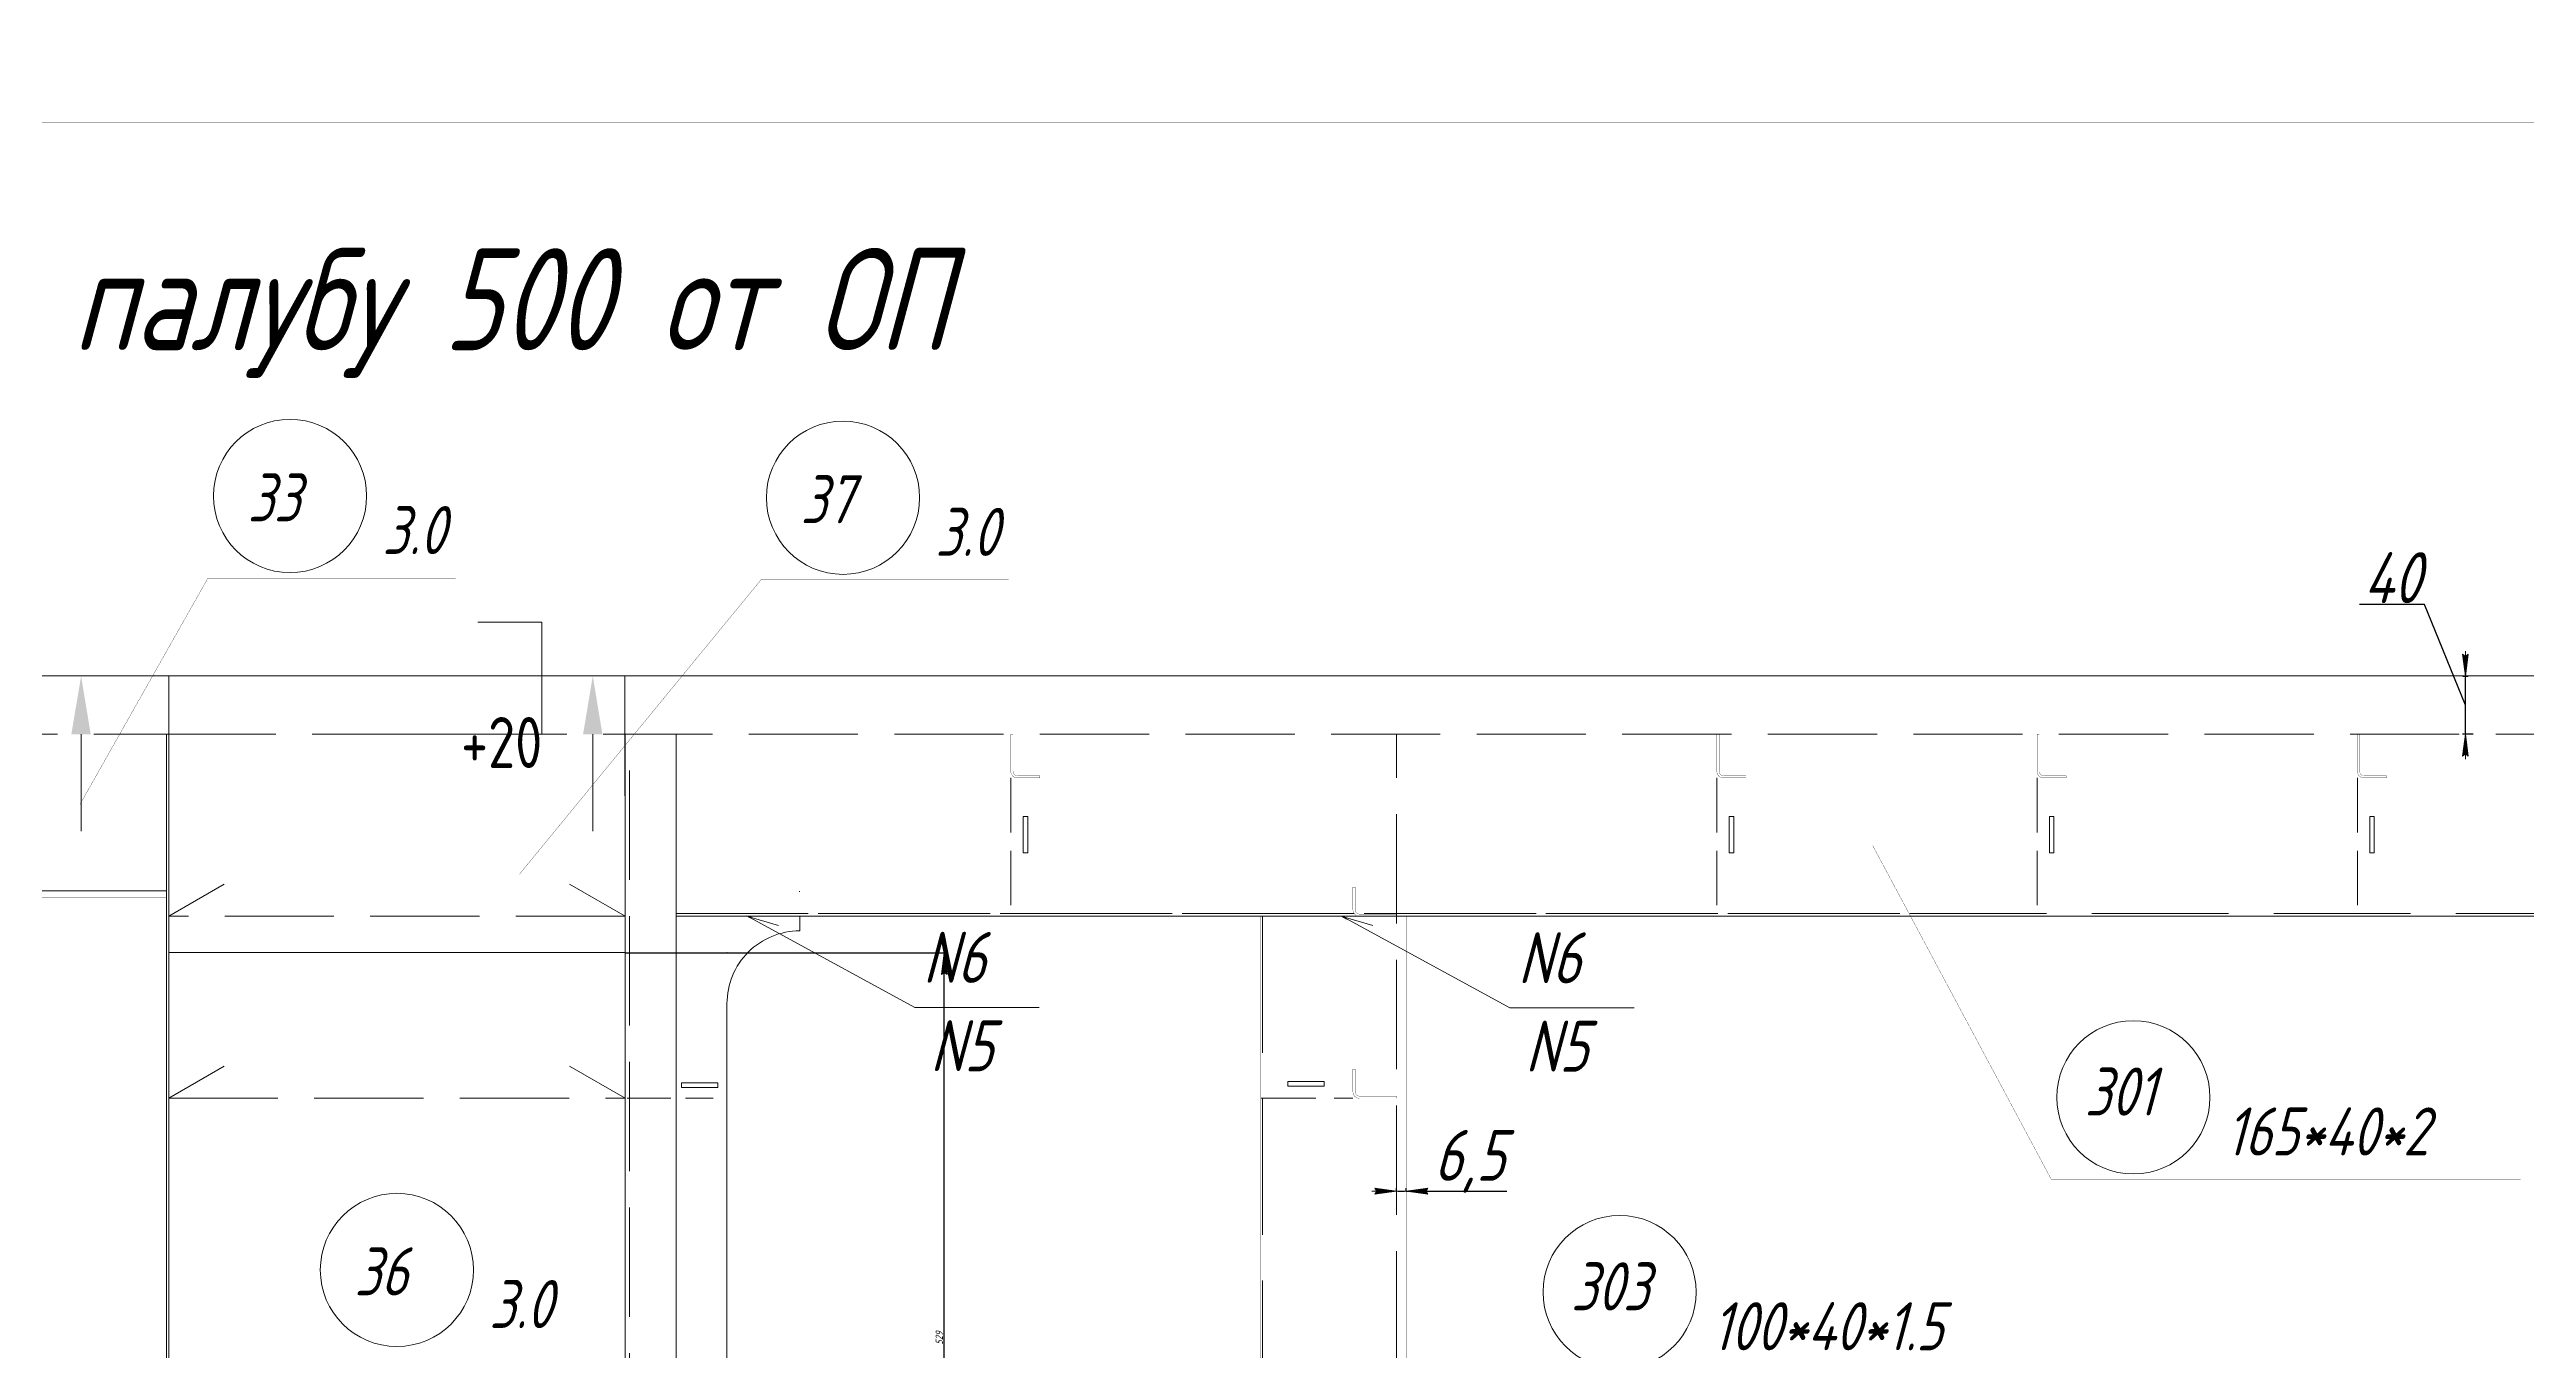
# Model space of a CAD drawing. Header units: millimetres. Extents: x 77380 to 135900, y -26587 to 17301.
# Drawn here: x 97703 to 99405, y 3181 to 4074 of the extents above; entities that cross this region are included whole.
import ezdxf

# ---------------------------------------------------------------- set-up
doc = ezdxf.new("R2010")
doc.units = ezdxf.units.MM
for name, pattern in [('K5LT32768', [0]), ('K5LT32772', [0]), ('K5LT32773', [50, 37.5, -12.5]), ('K5LT32777', [0]), ('K5LT32780', [0]), ('K5LT32782', [50, 37.5, -12.5]), ('K5LT32783', [100, 75, -25]), ('K5LT32785', [200, 125, -25, 25, -25]), ('K5LT32786', [100, 75, -25]), ('K5LT32792', [0]), ('K5LT32816', [40, 30, -10]), ('K5LT32817', [125, 93.75, -31.25]), ('K5LT32831', [0]), ('K5LT32835', [0]), ('K5LT_THIN', [0])]:
    doc.linetypes.add(name, pattern=pattern)
doc.layers.add('4001', color=7, linetype='Continuous')
doc.styles.add('KDIMTEXTSTYLE', font='GOST_AU.SHX', dxfattribs={"width": 0.96, "oblique": 15, "height": 5})
doc.styles.add('KTEXTSTYLE', font='GOST_AU.SHX', dxfattribs={"width": 0.96, "height": 5})
doc.dimstyles.new('KDIMSTYLE (1.00)', dxfattribs={"dimtxt": 5, "dimasz": 1, "dimexe": 2, "dimexo": 0, "dimgap": 1, "dimtad": 1, "dimtxsty": 'KDIMTEXTSTYLE', "dimsah": 1, "dimcen": 0, "dimdle": 1, "dimadec": 0, "dimazin": 0, "dimtfac": 0.667, "dimtmove": 0, "dimatfit": 3, "dimfxl": 1, "dimtvp": 1, "dimtolj": 1, "dimtzin": 0, "dimarcsym": 0})

# ---------------------------------------------------------------- blocks, each defined once
blk = doc.blocks.new('KDIMARROW_02')
blk.add_hatch(color=0).paths.add_polyline_path([(13.5, 0), (15, 2), (0, 0), (15, -2)])
at = {"color": 0, "linetype": 'K5LT_THIN', "lineweight": 18}
for p, q in [((15, 2), (0, 0)), ((0, 0), (15, -2)), ((0, 0), (17, 0)), ((13.5, 0), (15, 2)), ((15, -2), (13.5, 0))]:
    blk.add_line(p, q, dxfattribs=at)
at = {"layer": '4001', "color": 0, "linetype": 'K5LT_THIN', "lineweight": 18}
blk.add_line((0, 0), (-1, 0), dxfattribs=at)
blk = doc.blocks.new('D66')
at = {"color": 0, "lineweight": -2}
for p, q in [((98628.6, 3290.6), (98628.6, 3292.6)), ((98629.6, 3290.6), (98634.1, 3290.6)), ((98635.1, 3290.6), (98635.1, 3292.6)), ((98635.1, 3290.6), (98704.4, 3290.6))]:
    blk.add_line(p, q, dxfattribs=at)
at = {"layer": 'Defpoints', "color": 0, "lineweight": 100}
for p in [(98628.6, 3290.6), (98635.1, 3290.6), (98635.1, 3290.6)]:
    blk.add_point(p, dxfattribs=at)
at = {"color": 0, "lineweight": -2, "rotation": 180}
blk.add_blockref('KDIMARROW_02', (98628.6, 3290.6), dxfattribs=at)
at = {"color": 0, "lineweight": -2}
blk.add_blockref('KDIMARROW_02', (98635.1, 3290.6), dxfattribs=at)
at = {"color": 7, "insert": (98678.6, 3311.1), "char_height": 5, "attachment_point": 5, "style": 'KDIMTEXTSTYLE'}
blk.add_mtext('\\A1;\\H35.0;\\W0.965;\\Q15;\\Q15;6,5\\H35.0;\\W0.965;\\Q15;', dxfattribs=at)
blk = doc.blocks.new('D67')
at = {"color": 0, "lineweight": -2}
for p, q in [((99334.8, 3693.3), (99290, 3693.3)), ((99362.8, 3624.3), (99334.8, 3693.3)), ((99361, 3644.3), (99364.8, 3644.3)), ((99362.8, 3605.3), (99362.8, 3643.3)), ((99368.2, 3604.3), (99360.8, 3604.3))]:
    blk.add_line(p, q, dxfattribs=at)
at = {"layer": 'Defpoints', "color": 0, "lineweight": 100}
for p in [(99361, 3644.3), (99362.8, 3644.3), (99368.2, 3604.3)]:
    blk.add_point(p, dxfattribs=at)
at = {"color": 0, "lineweight": -2}
for p, rotation in [((99362.8, 3644.3), 90), ((99362.8, 3604.3), 270)]:
    blk.add_blockref('KDIMARROW_02', p, dxfattribs=dict(at, rotation=rotation))
at = {"color": 7, "insert": (99312.4, 3711.8), "char_height": 5, "attachment_point": 5, "style": 'KDIMTEXTSTYLE'}
blk.add_mtext('\\A1;\\H35.0;\\W0.965;\\Q15;\\H35.0;\\W0.965;\\Q15;\\Q15;40', dxfattribs=at)
blk = doc.blocks.new('U354')
blk.add_hatch(color=7).paths.add_polyline_path([(97186.5, 18234.3), (97173.2, 18234.3), (97179.9, 18274.3)])
at = {"color": 7, "linetype": 'K5LT32831', "lineweight": 9}
blk.add_line((97179.9, 18234.3), (97179.9, 18167.8), dxfattribs=at)
blk = doc.blocks.new('U355')
blk.add_hatch(color=7).paths.add_polyline_path([(97538, 18234.3), (97524.7, 18234.3), (97531.4, 18274.3)])
at = {"color": 7, "linetype": 'K5LT32831', "lineweight": 9}
blk.add_line((97531.4, 18234.3), (97531.4, 18167.8), dxfattribs=at)
blk = doc.blocks.new('U406')
at = {"color": 7, "linetype": 'K5LT32835', "lineweight": 18}
for p, q in [((98045.9, 18109.3), (98045.9, 18109.3)), ((98046, 18109.3), (98046, 18109.2)), ((98046.1, 18109.2), (98046, 18109.2)), ((98046, 18109.2), (98046.1, 18109.2)), ((98046.2, 18109.2), (98046.1, 18109.2)), ((98046.1, 18109.2), (98046.1, 18109.2)), ((98046.3, 18109.2), (98046.2, 18109.1)), ((98046.2, 18109.2), (98046.2, 18109.1)), ((98046.4, 18109.1), (98046.2, 18109.1)), ((98046.3, 18109.2), (98046.3, 18109.1)), ((98046.5, 18109.1), (98046.3, 18109)), ((98046.3, 18109.1), (98046.4, 18109)), ((98046.6, 18109.1), (98046.4, 18109)), ((98046.4, 18109.1), (98046.4, 18109)), ((98046.5, 18109.1), (98046.6, 18108.9)), ((98046.5, 18109.1), (98046.5, 18108.9)), ((98046.7, 18109), (98046.5, 18109)), ((98046.6, 18109.1), (98046.7, 18108.8)), ((98046.9, 18109), (98046.6, 18108.9)), ((98046.8, 18109), (98046.6, 18108.9)), ((98046.7, 18109), (98046.8, 18108.8)), ((98047, 18108.9), (98046.7, 18108.8)), ((98046.8, 18109), (98046.9, 18108.7)), ((98046.8, 18109), (98046.8, 18108.8)), ((98047.1, 18108.9), (98046.8, 18108.8)), ((98046.9, 18109), (98047, 18108.7)), ((98047.3, 18108.9), (98046.9, 18108.7)), ((98047, 18108.9), (98047.1, 18108.6)), ((98047.5, 18108.8), (98047, 18108.7)), ((98047.4, 18108.8), (98047, 18108.7)), ((98047.1, 18108.9), (98047.2, 18108.5)), ((98047.1, 18108.9), (98047.2, 18108.6)), ((98047.6, 18108.8), (98047.1, 18108.6)), ((98047.2, 18108.9), (98047.3, 18108.5)), ((98047.7, 18108.7), (98047.2, 18108.6)), ((98047.3, 18108.8), (98047.4, 18108.5)), ((98047.9, 18108.7), (98047.3, 18108.5)), ((98047.8, 18108.7), (98047.3, 18108.5)), ((98047.4, 18108.8), (98047.5, 18108.4)), ((98047.4, 18108.8), (98047.5, 18108.4)), ((98048, 18108.6), (98047.4, 18108.4)), ((98047.5, 18108.8), (98047.6, 18108.3)), ((98048.1, 18108.6), (98047.5, 18108.4)), ((98047.6, 18108.8), (98047.7, 18108.3)), ((98047.6, 18108.7), (98047.8, 18108.2)), ((98048.2, 18108.5), (98047.6, 18108.4)), ((98047.7, 18108.7), (98047.9, 18108.2)), ((98048.5, 18108.5), (98047.7, 18108.3)), ((98048.3, 18108.5), (98047.7, 18108.3)), ((98047.8, 18108.7), (98047.9, 18108.2)), ((98048.6, 18108.4), (98047.8, 18108.2)), ((98047.9, 18108.7), (98048, 18108.1)), ((98047.9, 18108.6), (98048.1, 18108.1)), ((98048.7, 18108.4), (98047.9, 18108.2)), ((98048, 18108.6), (98048.2, 18108)), ((98048.8, 18108.4), (98048, 18108.1)), ((98048.1, 18108.6), (98048.3, 18108)), ((98048.8, 18108.3), (98048.1, 18108.1)), ((98048.7, 18108.2), (98048.1, 18108.1)), ((98048.2, 18108.6), (98048.4, 18107.9)), ((98048.2, 18108.6), (98048.3, 18107.9)), ((98048.7, 18108.2), (98048.2, 18108)), ((98048.3, 18108.5), (98048.5, 18107.9)), ((98048.7, 18108.1), (98048.3, 18108)), ((98048.4, 18108.5), (98048.6, 18108)), ((98048.4, 18108.5), (98048.6, 18107.9)), ((98048.6, 18108), (98048.4, 18107.9)), ((98048.5, 18108.5), (98048.6, 18108)), ((98048.6, 18107.9), (98048.5, 18107.9)), ((98048.5, 18107.8), (98048.5, 18107.8)), ((98048.6, 18108.4), (98048.7, 18108.1)), ((98048.7, 18108.4), (98048.8, 18108.3)), ((98048.7, 18108.4), (98048.7, 18108.2)), ((98048.8, 18108.4), (98048.8, 18108.4))]:
    blk.add_line(p, q, dxfattribs=at)
at = {"color": 7, "linetype": 'K5LT_THIN', "lineweight": 18}
for p, q in [((98045.9, 18109.3), (98049.4, 18107.4)), ((98161.3, 18046.4), (98045.9, 18109.3))]:
    blk.add_line(p, q, dxfattribs=at)
at = {"color": 7, "linetype": 'K5LT32835', "const_width": 0.18}
blk.add_lwpolyline([(98048.5, 18107.8), (98045.9, 18109.3), (98048.8, 18108.4)], close=True, dxfattribs=at)
blk = doc.blocks.new('U442')
at = {"color": 7, "linetype": 'K5LT32835', "lineweight": 18}
for p, q in [((97637.3, 18109.6), (97637.2, 18109.6)), ((97637.3, 18109.6), (97637.3, 18109.5)), ((97637.4, 18109.5), (97637.3, 18109.5)), ((97637.5, 18109.5), (97637.4, 18109.5)), ((97637.4, 18109.5), (97637.4, 18109.5)), ((97637.4, 18109.5), (97637.4, 18109.5)), ((97637.6, 18109.5), (97637.5, 18109.4)), ((97637.5, 18109.5), (97637.5, 18109.4)), ((97637.6, 18109.5), (97637.6, 18109.4)), ((97637.8, 18109.4), (97637.6, 18109.3)), ((97637.7, 18109.4), (97637.6, 18109.4)), ((97637.6, 18109.4), (97637.7, 18109.3)), ((97637.9, 18109.4), (97637.7, 18109.3)), ((97637.7, 18109.4), (97637.8, 18109.3)), ((97637.8, 18109.4), (97637.8, 18109.2)), ((97638, 18109.3), (97637.8, 18109.3)), ((97637.9, 18109.4), (97638, 18109.2)), ((97637.9, 18109.4), (97637.9, 18109.2)), ((97638.1, 18109.3), (97637.9, 18109.2)), ((97638.2, 18109.3), (97638, 18109.2)), ((97638, 18109.3), (97638.1, 18109.1)), ((97638.3, 18109.2), (97638, 18109.1)), ((97638.1, 18109.3), (97638.2, 18109.1)), ((97638.5, 18109.2), (97638.1, 18109.1)), ((97638.2, 18109.3), (97638.3, 18109)), ((97638.2, 18109.3), (97638.2, 18109)), ((97638.6, 18109.2), (97638.2, 18109)), ((97638.3, 18109.2), (97638.4, 18108.9)), ((97638.8, 18109.1), (97638.3, 18109)), ((97638.7, 18109.1), (97638.3, 18109)), ((97638.4, 18109.2), (97638.5, 18108.9)), ((97638.4, 18109.2), (97638.5, 18108.9)), ((97638.9, 18109.1), (97638.4, 18108.9)), ((97638.5, 18109.2), (97638.6, 18108.8)), ((97639, 18109), (97638.5, 18108.9)), ((97638.6, 18109.2), (97638.7, 18108.8)), ((97639.1, 18109), (97638.6, 18108.8)), ((97638.7, 18109.1), (97638.9, 18108.7)), ((97638.7, 18109.1), (97638.8, 18108.7)), ((97639.2, 18109), (97638.7, 18108.8)), ((97639.3, 18108.9), (97638.7, 18108.7)), ((97638.8, 18109.1), (97638.9, 18108.6)), ((97639.4, 18108.9), (97638.8, 18108.7)), ((97638.9, 18109.1), (97639, 18108.6)), ((97639.6, 18108.9), (97638.9, 18108.7)), ((97639, 18109), (97639.2, 18108.5)), ((97639, 18109), (97639.1, 18108.6)), ((97639.7, 18108.8), (97639, 18108.6)), ((97639.1, 18109), (97639.3, 18108.5)), ((97639.9, 18108.8), (97639.1, 18108.5)), ((97639.8, 18108.8), (97639.1, 18108.6)), ((97639.2, 18109), (97639.3, 18108.4)), ((97639.2, 18108.9), (97639.4, 18108.4)), ((97640, 18108.7), (97639.2, 18108.5)), ((97639.3, 18108.9), (97639.5, 18108.3)), ((97640.1, 18108.7), (97639.3, 18108.4)), ((97639.4, 18108.9), (97639.6, 18108.3)), ((97640.1, 18108.6), (97639.4, 18108.4)), ((97639.5, 18108.9), (97639.7, 18108.2)), ((97639.5, 18108.9), (97639.7, 18108.3)), ((97640, 18108.5), (97639.5, 18108.3)), ((97640.1, 18108.5), (97639.5, 18108.4)), ((97639.6, 18108.8), (97639.8, 18108.2)), ((97640, 18108.4), (97639.6, 18108.3)), ((97639.7, 18108.8), (97639.9, 18108.2)), ((97639.9, 18108.3), (97639.7, 18108.2)), ((97639.8, 18108.8), (97640, 18108.3)), ((97639.8, 18108.8), (97639.9, 18108.3)), ((97639.9, 18108.2), (97639.8, 18108.2)), ((97639.8, 18108.1), (97639.8, 18108.1)), ((97639.9, 18108.7), (97640, 18108.4)), ((97640, 18108.7), (97640.1, 18108.6)), ((97640, 18108.7), (97640, 18108.5)), ((97640.1, 18108.7), (97640.1, 18108.7))]:
    blk.add_line(p, q, dxfattribs=at)
at = {"color": 7, "linetype": 'K5LT_THIN', "lineweight": 18}
for p, q in [((97637.2, 18109.6), (97640.7, 18107.7)), ((97752.7, 18046.7), (97637.2, 18109.6))]:
    blk.add_line(p, q, dxfattribs=at)
at = {"color": 7, "linetype": 'K5LT32835', "const_width": 0.18}
blk.add_lwpolyline([(97639.8, 18108.1), (97637.2, 18109.6), (97640.1, 18108.7)], close=True, dxfattribs=at)
blk = doc.blocks.new('U444')
at = {"color": 7, "linetype": 'K5LT32780', "const_width": 0.18}
for points in [[(93305.3, 12764.4), (101715.3, 12764.4), (101715.3, 18704.4), (93305.3, 18704.4)], [(93505.3, 12814.4), (101665.3, 12814.4), (101665.3, 18654.4), (93505.3, 18654.4)]]:
    blk.add_lwpolyline(points, close=True, dxfattribs=at)
blk = doc.blocks.new('KDIMARROW_01')
blk.add_hatch(color=0).paths.add_polyline_path([(0, 0), (-15, 2), (-13.5, 0), (-15, -2)])
at = {"color": 0, "linetype": 'K5LT_THIN', "lineweight": 18}
for p, q in [((-13.5, 0), (-15, 2)), ((-15, 2), (0, 0)), ((0, 0), (-15, -2)), ((-15, -2), (-13.5, 0))]:
    blk.add_line(p, q, dxfattribs=at)
at = {"layer": '4001', "color": 0, "linetype": 'K5LT_THIN', "lineweight": 18}
blk.add_line((0, 0), (-1, 0), dxfattribs=at)
blk = doc.blocks.new('*D589')
at = {"color": 0, "lineweight": -2}
for p, q in [((98098.6, 3454.3), (98319.9, 3454.3)), ((98317.9, 2926.3), (98317.9, 3453.3)), ((98098.6, 2925.3), (98319.9, 2925.3))]:
    blk.add_line(p, q, dxfattribs=at)
at = {"layer": 'Defpoints', "color": 0, "lineweight": 100}
for p in [(98098.6, 3454.3), (98317.9, 3454.3), (98098.6, 2925.3)]:
    blk.add_point(p, dxfattribs=at)
at = {"color": 0, "lineweight": -2}
for p, rotation in [((98317.9, 3454.3), 90), ((98317.9, 2925.3), 270)]:
    blk.add_blockref('KDIMARROW_01', p, dxfattribs=dict(at, rotation=rotation))
at = {"color": 7, "insert": (98314.4, 3189.8), "char_height": 5, "attachment_point": 5, "rotation": 90, "style": 'KDIMTEXTSTYLE'}
blk.add_mtext('\\A1;529', dxfattribs=at)

msp = doc.modelspace()

# ---------------------------------------------------------------- linework, layer by layer
at = {"color": 1, "linetype": 'K5LT32772', "lineweight": 18, "true_color": 0xff0000}
for p, q in [((98041.414, 3681.247), (97997.383, 3681.247)), ((98041.414, 3681.247), (97997.383, 3681.247)), ((98041.414, 3604.925), (98041.414, 3681.247)), ((98041.414, 3604.925), (98041.414, 3681.247))]:
    msp.add_line(p, q, dxfattribs=at)
at = {"color": 3, "linetype": 'K5LT32768', "lineweight": 18, "true_color": 0x00ff00}
for p, q in [((97785.122, 3644.337), (97398.623, 3644.337)), ((97785.122, 3644.337), (97785.122, 3454.338)), ((98218.623, 3644.337), (97785.122, 3644.337)), ((97785.122, 3644.337), (97785.122, 3454.338)), ((98218.623, 3644.337), (97785.122, 3644.337)), ((100699.982, 3644.338), (98098.461, 3644.338)), ((98098.461, 3644.338), (98098.623, 3479.338)), ((98974.382, 3644.338), (98098.461, 3644.338)), ((98098.461, 3644.338), (98098.623, 3479.338)), ((100699.982, 3644.337), (98218.623, 3644.337)), ((98974.382, 3644.337), (98218.623, 3644.337)), ((97783.622, 1404.338), (97783.622, 3604.338)), ((97783.622, 1404.338), (97783.622, 3604.338)), ((97785.122, 1404.338), (97785.122, 3604.338)), ((97785.122, 1404.338), (97785.122, 3604.338)), ((97400.123, 3496.838), (97783.622, 3496.838)), ((98133.623, 3479.338), (100699.982, 3479.338)), ((98133.623, 3479.338), (98974.382, 3479.338)), ((97785.122, 3454.338), (98098.623, 3454.338)), ((97785.122, 3454.338), (98098.623, 3454.338)), ((97785.122, 2925.339), (97785.122, 3454.338)), ((97785.122, 3454.338), (98098.623, 3454.338)), ((97785.122, 3454.338), (98098.623, 3454.338)), ((97785.122, 2925.339), (97785.122, 3454.338)), ((98168.623, 3454.338), (98168.766, 3454.338)), ((98168.623, 3454.338), (98168.766, 3454.338)), ((98168.623, 3419.49), (98168.623, 2925.339)), ((98168.623, 3419.49), (98168.623, 2925.339))]:
    msp.add_line(p, q, dxfattribs=at)
at = {"color": 1, "linetype": 'K5LT32785', "lineweight": 18, "true_color": 0xff0000}
for p, q in [((97133.622, 3604.338), (98100.123, 3604.338)), ((97823.275, 3501.368), (97785.122, 3479.338)), ((97823.275, 3501.368), (97785.122, 3479.338)), ((98060.47, 3501.368), (98098.623, 3479.338)), ((98060.47, 3501.368), (98098.623, 3479.338)), ((97823.275, 3376.368), (97785.122, 3354.338)), ((97823.275, 3376.368), (97785.122, 3354.338)), ((98060.47, 3376.368), (98098.623, 3354.338)), ((98060.47, 3376.368), (98098.623, 3354.338))]:
    msp.add_line(p, q, dxfattribs=at)
at = {"color": 6, "linetype": 'K5LT32783', "lineweight": 18, "true_color": 0xff00ff}
for p, q in [((97783.622, 3604.338), (100699.982, 3604.338)), ((97783.622, 3604.338), (98974.382, 3604.338)), ((98101.623, 1404.338), (98101.623, 3604.338)), ((98101.623, 1404.338), (98101.623, 3604.338)), ((98628.622, 2874.338), (98628.622, 3604.338))]:
    msp.add_line(p, q, dxfattribs=at)
at = {"color": 7, "linetype": 'K5LT_THIN', "lineweight": 18}
for p, q in [((98098.623, 1404.338), (98098.623, 3604.338)), ((98098.623, 1404.338), (98098.623, 3604.338)), ((98133.623, 3604.338), (98133.623, 1404.338)), ((98133.623, 3604.338), (98133.623, 1404.338)), ((98182.998, 3479.166), (98204.104, 3472.957)), ((98182.998, 3479.166), (98204.104, 3472.957)), ((98591.254, 3479.096), (98612.392, 3472.997)), ((98591.254, 3479.096), (98612.392, 3472.997))]:
    msp.add_line(p, q, dxfattribs=at)
at = {"color": 2, "linetype": 'K5LT32782', "lineweight": 18, "true_color": 0xffff00}
for p, q in [((98363.622, 3574.338), (98363.622, 3481.338)), ((98363.622, 3574.338), (98363.622, 3481.338)), ((98848.623, 3574.338), (98848.623, 3481.338)), ((98848.623, 3574.338), (98848.623, 3481.338)), ((99068.622, 3574.338), (99068.622, 3481.338)), ((99288.623, 3574.338), (99288.623, 3481.338)), ((98375.188, 3547.862), (98372.057, 3547.862)), ((98372.057, 3547.862), (98372.057, 3522.813)), ((98375.188, 3547.862), (98372.057, 3547.862)), ((98372.057, 3547.862), (98372.057, 3522.813)), ((98375.188, 3522.813), (98375.188, 3547.862)), ((98375.188, 3522.813), (98375.188, 3547.862)), ((98860.188, 3547.862), (98857.057, 3547.862)), ((98857.057, 3547.862), (98857.057, 3522.813)), ((98860.188, 3547.862), (98857.057, 3547.862)), ((98857.057, 3547.862), (98857.057, 3522.813)), ((98860.188, 3522.813), (98860.188, 3547.862)), ((98860.188, 3522.813), (98860.188, 3547.862)), ((99080.188, 3547.862), (99077.057, 3547.862)), ((99077.057, 3547.862), (99077.057, 3522.813)), ((99080.188, 3522.813), (99080.188, 3547.862)), ((99300.188, 3547.862), (99297.057, 3547.862)), ((99297.057, 3547.862), (99297.057, 3522.813)), ((99300.188, 3522.813), (99300.188, 3547.862)), ((98372.057, 3522.813), (98375.188, 3522.813)), ((98372.057, 3522.813), (98375.188, 3522.813)), ((98857.057, 3522.813), (98860.188, 3522.813)), ((98857.057, 3522.813), (98860.188, 3522.813)), ((99077.057, 3522.813), (99080.188, 3522.813)), ((99297.057, 3522.813), (99300.188, 3522.813)), ((98535.622, 3354.338), (98598.623, 3354.338)), ((98535.622, 3354.338), (98598.623, 3354.338)), ((98578.847, 3365.904), (98553.798, 3365.904)), ((98553.798, 3365.904), (98553.798, 3362.773)), ((98578.847, 3365.904), (98553.798, 3365.904)), ((98553.798, 3365.904), (98553.798, 3362.773)), ((98553.798, 3362.773), (98578.847, 3362.773)), ((98553.798, 3362.773), (98578.847, 3362.773)), ((98578.847, 3362.773), (98578.847, 3365.904)), ((98578.847, 3362.773), (98578.847, 3365.904))]:
    msp.add_line(p, q, dxfattribs=at)
at = {"color": 3, "linetype": 'K5LT32777', "lineweight": 18, "true_color": 0x00ff00}
msp.add_line((98218.123, 3496.338), (98218.623, 3496.338), dxfattribs=at)
msp.add_line((98218.123, 3496.338), (98218.623, 3496.338), dxfattribs=at)
at = {"color": 1, "linetype": 'K5LT32786', "lineweight": 18, "true_color": 0xff0000}
for p, q in [((98098.623, 3479.338), (97785.122, 3479.338)), ((98098.623, 3479.338), (97785.122, 3479.338)), ((97785.122, 3354.338), (98098.623, 3354.338)), ((97785.122, 3354.338), (98098.623, 3354.338))]:
    msp.add_line(p, q, dxfattribs=at)
at = {"color": 3, "linetype": 'K5LT32817', "lineweight": 18, "true_color": 0x00ff00}
for p, q in [((98098.623, 3481.338), (98098.621, 3481.338)), ((98098.623, 3481.338), (98098.621, 3481.338)), ((100699.982, 3481.338), (98133.623, 3481.338)), ((98974.382, 3481.338), (98133.623, 3481.338)), ((98536.568, 3479.338), (98536.568, 2824.744))]:
    msp.add_line(p, q, dxfattribs=at)
at = {"color": 1, "linetype": 'K5LT32773', "lineweight": 18, "true_color": 0xff0000}
msp.add_line((98218.622, 3469.338), (98218.622, 3479.338), dxfattribs=at)
msp.add_line((98218.622, 3469.338), (98218.622, 3479.338), dxfattribs=at)
at = {"color": 7, "linetype": 'K5LT32780', "lineweight": 18}
for p, q in [((98297.703, 3416.728), (98383.021, 3416.728)), ((98297.703, 3416.728), (98383.021, 3416.728)), ((98706.389, 3416.424), (98791.707, 3416.424)), ((98706.389, 3416.424), (98791.707, 3416.424))]:
    msp.add_line(p, q, dxfattribs=at)
at = {"color": 2, "linetype": 'K5LT32816', "lineweight": 18, "true_color": 0xffff00}
for p, q in [((98100.123, 3354.338), (98159.123, 3354.338)), ((98100.123, 3354.338), (98159.123, 3354.338)), ((98162.347, 3364.903), (98137.298, 3364.903)), ((98137.298, 3364.903), (98137.298, 3361.772)), ((98162.347, 3364.903), (98137.298, 3364.903)), ((98137.298, 3364.903), (98137.298, 3361.772)), ((98137.298, 3361.772), (98162.347, 3361.772)), ((98137.298, 3361.772), (98162.347, 3361.772)), ((98162.347, 3361.772), (98162.347, 3364.903)), ((98162.347, 3361.772), (98162.347, 3364.903))]:
    msp.add_line(p, q, dxfattribs=at)
at = {"color": 1, "linetype": 'K5LT32772', "true_color": 0xff0000, "const_width": 0.18}
for points in [[(97724.188, 3556.181), (97812.1, 3711.561), (97982.206, 3711.561)], [(98025.939, 3508.077), (98191.972, 3710.328), (98362.079, 3710.328)], [(98025.939, 3508.077), (98191.972, 3710.328), (98362.079, 3710.328)], [(98955.684, 3527.838), (99078.359, 3298.628), (99400.79, 3298.628)]]:
    msp.add_lwpolyline(points, dxfattribs=at)
at = {"color": 3, "linetype": 'K5LT32768', "true_color": 0x00ff00, "const_width": 0.18}
for points in [[(97783.622, 3496.838), (97783.622, 3604.338), (97785.122, 3604.338), (97785.122, 3644.337)], [(97783.622, 3496.838), (97783.622, 3604.338), (97785.122, 3604.338), (97785.122, 3644.337)], [(97783.622, 3491.992), (97400.123, 3491.992), (97400.123, 3496.838), (97783.622, 3496.838)], [(98535.068, 3479.338), (98535.068, 2823.993)], [(98635.122, 2876.368), (98635.122, 3479.338)]]:
    msp.add_lwpolyline(points, dxfattribs=at)
at = {"color": 5, "linetype": 'K5LT32792', "true_color": 0x0000ff, "const_width": 0.18}
for points in [[(98365.122, 3604.338), (98363.622, 3604.338), (98363.622, 3578.838, 0.41421356), (98368.122, 3574.338), (98383.622, 3574.338), (98383.622, 3575.838), (98368.122, 3575.838, -0.41421356), (98365.122, 3578.838)], [(98365.122, 3604.338), (98363.622, 3604.338), (98363.622, 3578.838, 0.41421356), (98368.122, 3574.338), (98383.622, 3574.338), (98383.622, 3575.838), (98368.122, 3575.838, -0.41421356), (98365.122, 3578.838)], [(98850.123, 3604.338), (98848.623, 3604.338), (98848.623, 3578.838, 0.41421356), (98853.123, 3574.338), (98868.623, 3574.338), (98868.623, 3575.838), (98853.123, 3575.838, -0.41421356), (98850.123, 3578.838)], [(98850.123, 3604.338), (98848.623, 3604.338), (98848.623, 3578.838, 0.41421356), (98853.123, 3574.338), (98868.623, 3574.338), (98868.623, 3575.838), (98853.123, 3575.838, -0.41421356), (98850.123, 3578.838)], [(99070.122, 3604.338), (99068.622, 3604.338), (99068.622, 3578.838, 0.41421356), (99073.122, 3574.338), (99088.622, 3574.338), (99088.622, 3575.838), (99073.122, 3575.838, -0.41421356), (99070.122, 3578.838)], [(99290.123, 3604.338), (99288.623, 3604.338), (99288.623, 3578.838, 0.41421356), (99293.123, 3574.338), (99308.623, 3574.338), (99308.623, 3575.838), (99293.123, 3575.838, -0.41421356), (99290.123, 3578.838)], [(98628.622, 3480.838), (98628.622, 3479.338), (98603.122, 3479.338, -0.41421356), (98598.622, 3483.838), (98598.622, 3499.338), (98600.122, 3499.338), (98600.122, 3483.838, 0.41421356), (98603.122, 3480.838)], [(98628.622, 3480.838), (98628.622, 3479.338), (98603.122, 3479.338, -0.41421356), (98598.622, 3483.838), (98598.622, 3499.338), (98600.122, 3499.338), (98600.122, 3483.838, 0.41421356), (98603.122, 3480.838)], [(98628.622, 3355.838), (98628.622, 3354.338), (98603.122, 3354.338, -0.41421356), (98598.622, 3358.838), (98598.622, 3374.338), (98600.122, 3374.338), (98600.122, 3358.838, 0.41421356), (98603.122, 3355.838)], [(98628.622, 3355.838), (98628.622, 3354.338), (98603.122, 3354.338, -0.41421356), (98598.622, 3358.838), (98598.622, 3374.338), (98600.122, 3374.338), (98600.122, 3358.838, 0.41421356), (98603.122, 3355.838)]]:
    msp.add_lwpolyline(points, format="xyb", close=True, dxfattribs=at)
at = {"color": 1, "linetype": 'K5LT32772', "lineweight": 18, "true_color": 0xff0000}
for centre in [(97868.46, 3767.921), (98248.333, 3766.688), (98248.333, 3766.688), (99134.719, 3354.988), (97941.872, 3236.494), (97941.872, 3236.494), (98781.802, 3221.24)]:
    msp.add_circle(centre, 52.603, dxfattribs=at)
at = {"color": 7, "linetype": 'K5LT_THIN', "lineweight": 18}
msp.add_arc((98218.622, 3419.338), 50, 90.000014, 180.000014, dxfattribs=at)
msp.add_arc((98218.622, 3419.338), 50, 90.000014, 180.000014, dxfattribs=at)

# ---------------------------------------------------------------- block references
for name in ['U444', 'U354', 'U355', 'U355', 'U442', 'U442', 'U406', 'U406']:
    msp.add_blockref(name, (545.046, -14630.011))

# ---------------------------------------------------------------- texts
at = {"color": 7, "char_height": 2.5, "attachment_point": 1, "style": 'KTEXTSTYLE'}
for s, insert in [('\\H3.5;\\W0.965;\\Q15;\\Q15;\\H70.00;Вид на палубу 500 от ОП', (97431.756, 3938.007)), ('\\H3.5;\\W0.965;\\Q15;\\Q15;\\H33.00;{\\c255;33}', (97839.293, 3783.421)), ('\\H3.5;\\W0.965;\\Q15;\\Q15;\\H33.00;{\\c255;37}', (98219.166, 3782.188)), ('\\H3.5;\\W0.965;\\Q15;\\Q15;\\H33.00;{\\c255;37}', (98219.166, 3782.188)), ('\\H3.5;\\W0.965;\\Q15;\\Q15;\\H33.00;{\\c255;3.0}', (97931.865, 3761)), ('\\H3.5;\\W0.965;\\Q15;\\Q15;\\H33.00;{\\c255;3.0}', (98311.738, 3759.767)), ('\\H3.5;\\W0.965;\\Q15;\\Q15;\\H33.00;{\\c255;3.0}', (98311.738, 3759.767)), ('\\H3.5;\\W0.965;\\Q15;\\Q0;\\H35.00;+20', (97985.981, 3616.13)), ('\\H3.5;\\W0.965;\\Q15;\\Q0;\\H35.00;+20', (97985.981, 3616.13)), ('\\H3.5;\\W0.965;\\Q15;\\Q15;\\H35.00;N6', (98303.203, 3468.581)), ('\\H3.5;\\W0.965;\\Q15;\\Q15;\\H35.00;N6', (98303.203, 3468.581)), ('\\H3.5;\\W0.965;\\Q15;\\Q15;\\H35.00;N6', (98711.889, 3468.277)), ('\\H3.5;\\W0.965;\\Q15;\\Q15;\\H35.00;N6', (98711.889, 3468.277)), ('\\H3.5;\\W0.965;\\Q15;\\Q15;\\H35.00;N5', (98308.203, 3407.876)), ('\\H3.5;\\W0.965;\\Q15;\\Q15;\\H35.00;N5', (98308.203, 3407.876)), ('\\H3.5;\\W0.965;\\Q15;\\Q15;\\H35.00;N5', (98716.889, 3407.572)), ('\\H3.5;\\W0.965;\\Q15;\\Q15;\\H35.00;N5', (98716.889, 3407.572)), ('\\H3.5;\\W0.965;\\Q15;\\Q15;\\H33.00;{\\c255;301}', (99101.32, 3375.464)), ('\\H3.5;\\W0.965;\\Q15;\\Q15;\\H33.00;{\\c255;165*40*2}', (99198.124, 3348.067)), ('\\H3.5;\\W0.965;\\Q15;\\Q15;\\H33.00;{\\c255;36}', (97912.706, 3251.994)), ('\\H3.5;\\W0.965;\\Q15;\\Q15;\\H33.00;{\\c255;36}', (97912.706, 3251.994)), ('\\H3.5;\\W0.965;\\Q15;\\Q15;\\H33.00;{\\c255;303}', (98748.404, 3241.716)), ('\\H3.5;\\W0.965;\\Q15;\\Q15;\\H33.00;{\\c255;3.0}', (98005.278, 3229.572)), ('\\H3.5;\\W0.965;\\Q15;\\Q15;\\H33.00;{\\c255;3.0}', (98005.278, 3229.572)), ('\\H3.5;\\W0.965;\\Q15;\\Q15;\\H33.00;{\\c255;100*40*1.5}', (98845.208, 3214.319))]:
    msp.add_mtext(s, dxfattribs=dict(at, insert=insert))

# ---------------------------------------------------------------- dimensions: what is measured, and where the dimension line sits
at = {"color": 7}
dim = msp.add_linear_dim(base=(99362.774, 3644.337), p1=(99368.212, 3604.338), p2=(99360.961, 3644.337), angle=90, text='\\H35.0;\\W0.965;\\Q15;\\H35.0;\\W0.965;\\Q15;\\Q15;40', dimstyle='KDIMSTYLE (1.00)', override={"dimexo": 0, "dimtoh": 1, "dimblk1": 'KDIMARROW_02', "dimblk2": 'KDIMARROW_02', "dimse1": 0, "dimse2": 0, "dimclrt": 7, "dimtmove": 1, "dimtolj": 1}, dxfattribs=at)
dim.commit()
dim.dimension.update_dxf_attribs({"geometry": 'D67', "text_midpoint": (99333.839, 3693.27), "dimtype": 160})
dim = msp.add_linear_dim(base=(98317.929, 3454.338), p1=(98098.623, 2925.339), p2=(98098.623, 3454.338), angle=90, dimstyle='KDIMSTYLE (1.00)', override={"dimblk1": 'KDIMARROW_01', "dimblk2": 'KDIMARROW_01', "dimclrt": 7}, dxfattribs=at)
dim.commit()
dim.dimension.update_dxf_attribs({"geometry": '*D589', "text_midpoint": (98314.408, 3189.838)})
dim = msp.add_linear_dim(base=(98635.122, 3290.604), p1=(98628.622, 3290.604), p2=(98635.122, 3290.604), text='\\H35.0;\\W0.965;\\Q15;\\Q15;6,5\\H35.0;\\W0.965;\\Q15;', dimstyle='KDIMSTYLE (1.00)', override={"dimexo": 0, "dimblk1": 'KDIMARROW_02', "dimblk2": 'KDIMARROW_02', "dimse1": 0, "dimse2": 0, "dimclrt": 7, "dimtolj": 1}, dxfattribs=at)
dim.commit()
dim.dimension.update_dxf_attribs({"geometry": 'D66', "text_midpoint": (98678.594, 3290.604), "dimtype": 160})

doc.saveas('drawing.dxf')
